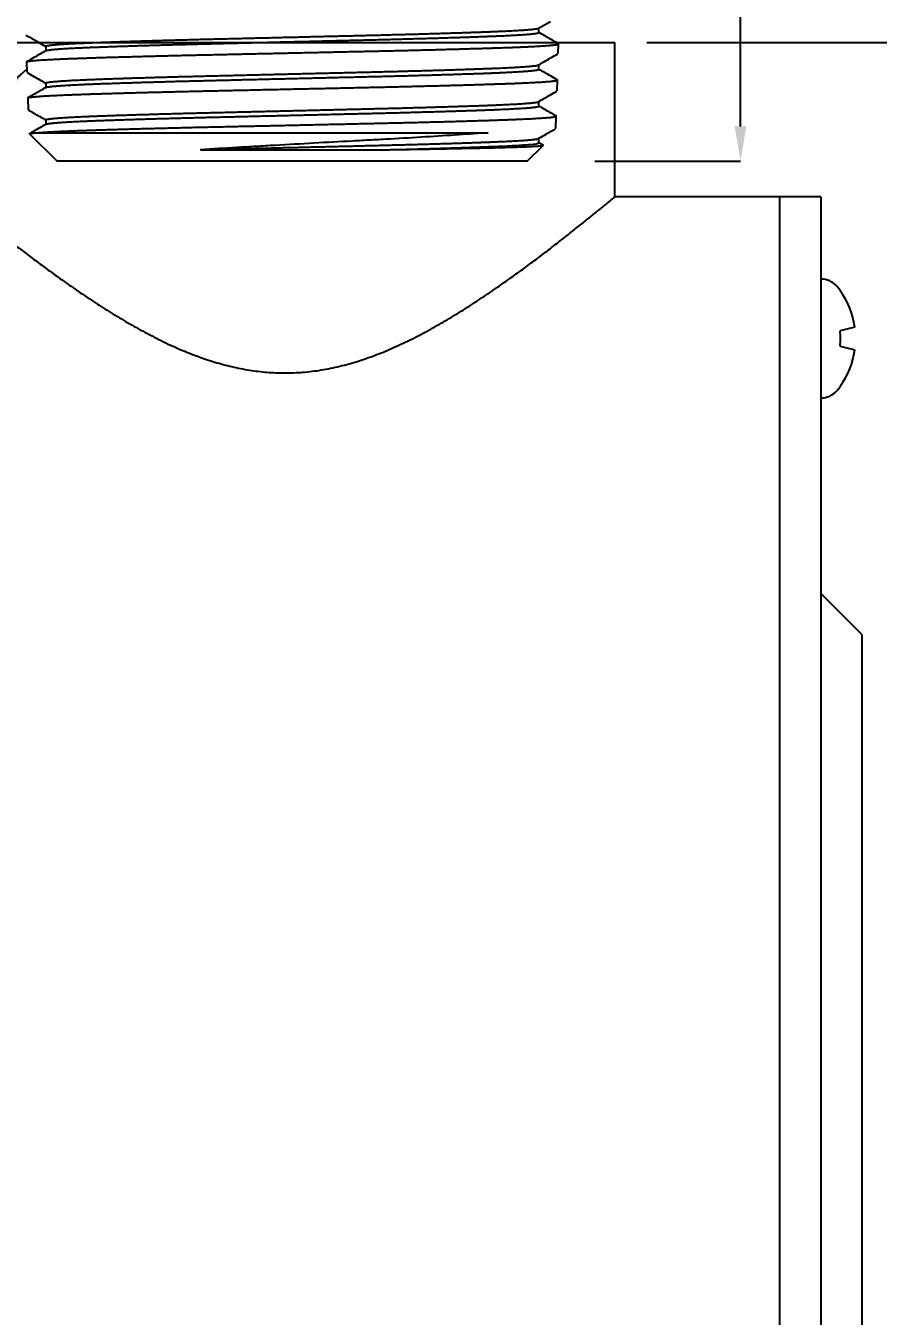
# Model space of a CAD drawing. Header units: inches. Extents: x 0 to 81.1, y 0 to 52.1.
# Drawn here: x 74.271 to 75.925, y 22.981 to 25.487 of the extents above; entities that cross this region are included whole.
import ezdxf
from ezdxf.enums import TextEntityAlignment as Align

# ---------------------------------------------------------------- set-up
doc = ezdxf.new("R2010")
doc.units = ezdxf.units.IN
doc.header["$MEASUREMENT"] = 0
doc.linetypes.add('SLD-Solid', pattern=[0])
doc.layers.add('PSYMS', color=7, linetype='Continuous')
doc.styles.add('SLDTEXTSTYLE0', font='arial.ttf', dxfattribs={"width": 0.948})
doc.styles.get("Standard").update_dxf_attribs({"font": 'arial.ttf'})
doc.styles.add('WD', font='romans.shx', dxfattribs={"height": 0.185})
doc.dimstyles.new('SLDDIMSTYLE0', dxfattribs={"dimtxt": 0.133472, "dimasz": 0.133472, "dimexe": 0, "dimexo": 0.0625, "dimgap": 0.033368, "dimtad": 0, "dimtih": 1, "dimtoh": 1, "dimdec": 4, "dimrnd": 1e-09, "dimzin": 12, "dimdsep": 46, "dimtxsty": 'SLDTEXTSTYLE0', "dimsah": 1, "dimcen": 0.09, "dimadec": 0, "dimazin": 3, "dimtfac": 1, "dimtdec": 4, "dimtofl": 0, "dimtmove": 0, "dimatfit": 3, "dimfxl": 1, "dimfrac": 2, "dimtolj": 1, "dimtzin": 12, "dimarcsym": 0})
doc.dimstyles.new('SLDDIMSTYLE1', dxfattribs={"dimtxt": 0.18, "dimasz": 0.087724, "dimexe": 0, "dimexo": 0.0625, "dimgap": 0, "dimtad": 0, "dimtih": 1, "dimtoh": 1, "dimdec": 0, "dimrnd": 1e-09, "dimzin": 0, "dimdsep": 46, "dimtxsty": 'Standard', "dimsah": 1, "dimcen": 0.09, "dimadec": 0, "dimazin": 0, "dimtfac": 0.087724, "dimtdec": 0, "dimtofl": 0, "dimtmove": 0, "dimatfit": 3, "dimfxl": 1, "dimfrac": 2, "dimtolj": 1, "dimtzin": 0, "dimarcsym": 0})

# ---------------------------------------------------------------- blocks, each defined once
blk = doc.blocks.new('*D11')
at = {"color": 0, "linetype": 'SLD-Solid', "lineweight": -2, "transparency": 16777216}
for p, q in [((75.4763, 25.4544), (77.5489, 25.4544)), ((77.5489, 24.3544), (77.5489, 23.4318)), ((77.5489, 21.5744), (77.5489, 22.4971)), ((75.8763, 20.4744), (77.5489, 20.4744))]:
    blk.add_line(p, q, dxfattribs=at)
at = {"color": 0, "linetype": 'SLD-Solid', "transparency": 16777216}
for points in [[(77.3655, 24.3544), (77.7322, 24.3544), (77.5489, 25.4544)], [(77.3655, 21.5744), (77.7322, 21.5744), (77.5489, 20.4744)]]:
    blk.add_solid(points, dxfattribs=at)
at = {"layer": 'Defpoints', "color": 0, "linetype": 'SLD-Solid', "transparency": 16777216}
for p in [(75.4138, 25.4544), (75.8138, 20.4744), (77.5489, 20.4744)]:
    blk.add_point(p, dxfattribs=at)
at = {"color": 0, "linetype": 'SLD-Solid', "lineweight": 18, "transparency": 16777216, "insert": (77.5489, 23.3984), "char_height": 0.85, "attachment_point": 2, "style": 'SLDTEXTSTYLE0'}
blk.add_mtext('\\A1;4.98"', dxfattribs=at)
blk = doc.blocks.new('*D41')
at = {"color": 0, "linetype": 'SLD-Solid', "lineweight": -2, "transparency": 16777216}
for p, q in [((0.0013, 1.3673), (0.0013, 1.5189)), ((0.069, 1.5189), (0.6411, 1.5189)), ((1.4585, 1.5189), (0.8862, 1.5189)), ((1.5263, 1.2363), (1.5263, 1.5189))]:
    blk.add_line(p, q, dxfattribs=at)
at = {"color": 0, "linetype": 'SLD-Solid', "transparency": 16777216}
for points in [[(0.069, 1.5301), (0.069, 1.5076), (0.0013, 1.5189)], [(1.4585, 1.5301), (1.4585, 1.5076), (1.5263, 1.5189)]]:
    blk.add_solid(points, dxfattribs=at)
at = {"layer": 'Defpoints', "color": 0, "linetype": 'SLD-Solid', "transparency": 16777216}
for p in [(1.5263, 1.5189), (0.0013, 1.3048), (1.5263, 1.1738)]:
    blk.add_point(p, dxfattribs=at)
at = {"color": 0, "linetype": 'SLD-Solid', "lineweight": 18, "transparency": 16777216, "insert": (0.7637, 1.5534), "char_height": 0.06775, "attachment_point": 2, "style": 'SLDTEXTSTYLE0'}
blk.add_mtext('\\A1;1.525', dxfattribs=at)
blk = doc.blocks.new('HDV1_COMP_3_4')
at = {"color": 7, "linetype": 'SLD-Solid', "lineweight": 25}
for p, q in [((1.3171, 1.165), (1.2983, 1.1656)), ((1.3898, 1.1627), (1.3685, 1.1634)), ((1.4625, 1.1605), (1.4387, 1.1612)), ((1.2678, 1.127), (1.2546, 1.1499)), ((1.4951, 1.1357), (1.4903, 1.1274)), ((1.5263, 1.1049), (1.4954, 1.1358)), ((1.2763, 1.1274), (1.2676, 1.1274)), ((1.3477, 1.1274), (1.339, 1.1274)), ((1.4191, 1.1274), (1.4104, 1.1274)), ((1.4906, 1.1274), (1.4818, 1.1274)), ((1.5263, 1.1049), (1.5263, 0.6488)), ((1.471, 0.153), (1.471, 1.0291)), ((1.5038, 0.4706), (1.5038, 0.8384)), ((1.5263, 0.6488), (1.5263, 0.1926)), ((1.4728, 0.1391), (1.5263, 0.1926)), ((1.3031, 0.1702), (1.3118, 0.1702)), ((1.3745, 0.1702), (1.3832, 0.1702)), ((1.4459, 0.1702), (1.4546, 0.1702)), ((1.3334, 0.1331), (1.3534, 0.1337)), ((1.4036, 0.1353), (1.4262, 0.136))]:
    blk.add_line(p, q, dxfattribs=at)
for points, knots in [([(1.2979, 1.1652), (1.295, 1.1602), (1.2877, 1.1476), (1.2804, 1.135), (1.276, 1.1274)], [0, 0, 0, 0, 0.397631, 1, 1, 1, 1]), ([(1.3334, 0.1331), (1.3334, 0.1331), (1.3333, 0.133), (1.3331, 0.1333), (1.3328, 0.1338), (1.3325, 0.1348), (1.3322, 0.1362), (1.3319, 0.138), (1.3316, 0.1402), (1.3312, 0.1427), (1.3309, 0.1457), (1.3306, 0.1492), (1.3303, 0.1531), (1.3299, 0.1574), (1.3296, 0.1621), (1.3293, 0.1671), (1.329, 0.1724), (1.3287, 0.1781), (1.3284, 0.1841), (1.3281, 0.1904), (1.3277, 0.1971), (1.3274, 0.2042), (1.3271, 0.2117), (1.3268, 0.2197), (1.3265, 0.2282), (1.3262, 0.2371), (1.3259, 0.2461), (1.3256, 0.2554), (1.3253, 0.2647), (1.3249, 0.2744), (1.3246, 0.2844), (1.3243, 0.2946), (1.324, 0.3051), (1.3237, 0.3158), (1.3234, 0.3271), (1.3231, 0.3387), (1.3227, 0.3508), (1.3224, 0.3632), (1.3221, 0.3756), (1.3218, 0.388), (1.3214, 0.4004), (1.3211, 0.413), (1.3208, 0.4258), (1.3205, 0.4387), (1.3202, 0.4518), (1.3199, 0.4651), (1.3196, 0.4787), (1.3193, 0.4927), (1.319, 0.5071), (1.3187, 0.5216), (1.3183, 0.5359), (1.318, 0.5501), (1.3177, 0.5642), (1.3174, 0.5783), (1.3171, 0.5924), (1.3168, 0.6066), (1.3165, 0.6209), (1.3162, 0.6351), (1.3158, 0.6496), (1.3155, 0.6644), (1.3152, 0.6794), (1.3149, 0.6943), (1.3145, 0.709), (1.3142, 0.7234), (1.3139, 0.7375), (1.3136, 0.7515), (1.3133, 0.7655), (1.313, 0.7794), (1.3127, 0.7931), (1.3124, 0.8068), (1.3121, 0.8205), (1.3118, 0.8344), (1.3115, 0.8483), (1.3111, 0.8621), (1.3108, 0.8754), (1.3105, 0.8884), (1.3102, 0.901), (1.3099, 0.9133), (1.3096, 0.9255), (1.3092, 0.9374), (1.3089, 0.9492), (1.3086, 0.9607), (1.3083, 0.9721), (1.308, 0.9835), (1.3076, 0.9948), (1.3073, 1.0058), (1.307, 1.0164), (1.3067, 1.0264), (1.3064, 1.036), (1.3061, 1.0453), (1.3058, 1.0544), (1.3055, 1.063), (1.3052, 1.0714), (1.3049, 1.0795), (1.3046, 1.0874), (1.3042, 1.095), (1.3039, 1.1024), (1.3036, 1.1094), (1.3033, 1.1159), (1.303, 1.1219), (1.3026, 1.1275), (1.3023, 1.1327), (1.302, 1.1375), (1.3017, 1.142), (1.3014, 1.1461), (1.3011, 1.1498), (1.3008, 1.1532), (1.3004, 1.1562), (1.3001, 1.1588), (1.2998, 1.161), (1.2995, 1.1628), (1.2992, 1.1641), (1.2988, 1.165), (1.2985, 1.1655), (1.2982, 1.1656), (1.298, 1.1655), (1.2979, 1.1652), (1.2979, 1.1652)], [0, 0, 0, 0, 0.000446, 0.009119, 0.017791, 0.02649, 0.035189, 0.043861, 0.052533, 0.061232, 0.069931, 0.079047, 0.088164, 0.097311, 0.106459, 0.115135, 0.123811, 0.132513, 0.141216, 0.149892, 0.158568, 0.16727, 0.175973, 0.185093, 0.194214, 0.203366, 0.212518, 0.221194, 0.22987, 0.238574, 0.247277, 0.255953, 0.264629, 0.273332, 0.282035, 0.291156, 0.300277, 0.309429, 0.318581, 0.327261, 0.33594, 0.344647, 0.353353, 0.362033, 0.370712, 0.379419, 0.388125, 0.39725, 0.406374, 0.41553, 0.424685, 0.433366, 0.442047, 0.450754, 0.459461, 0.468142, 0.476822, 0.485529, 0.494237, 0.503362, 0.512487, 0.521644, 0.5308, 0.539483, 0.548167, 0.556877, 0.565587, 0.57427, 0.582953, 0.591663, 0.600373, 0.609502, 0.61863, 0.62779, 0.636949, 0.645634, 0.654319, 0.66303, 0.671742, 0.680426, 0.689111, 0.697822, 0.706534, 0.715664, 0.724794, 0.733954, 0.743115, 0.751802, 0.760489, 0.769203, 0.777916, 0.786603, 0.795291, 0.804004, 0.812718, 0.82185, 0.830983, 0.840146, 0.849309, 0.857998, 0.866687, 0.875403, 0.884118, 0.892807, 0.901496, 0.910211, 0.918927, 0.928061, 0.937196, 0.946361, 0.955526, 0.964217, 0.972907, 0.981625, 0.990342, 0.999033, 1, 1, 1, 1]), ([(1.3392, 1.127), (1.3347, 1.1348), (1.3275, 1.1473), (1.3202, 1.1598), (1.3175, 1.1646)], [0, 0, 0, 0, 0.621399, 1, 1, 1, 1]), ([(1.3681, 1.163), (1.3656, 1.1587), (1.3587, 1.1469), (1.3519, 1.135), (1.3475, 1.1274)], [0, 0, 0, 0, 0.360326, 1, 1, 1, 1]), ([(1.4036, 0.1353), (1.4035, 0.1353), (1.4034, 0.1353), (1.4032, 0.1356), (1.4029, 0.1362), (1.4026, 0.1372), (1.4023, 0.1385), (1.402, 0.1402), (1.4017, 0.1422), (1.4015, 0.1445), (1.4012, 0.1473), (1.4009, 0.1503), (1.4006, 0.1536), (1.4003, 0.1572), (1.4, 0.161), (1.3997, 0.1652), (1.3994, 0.1697), (1.3992, 0.1745), (1.3989, 0.1796), (1.3986, 0.1851), (1.3983, 0.1909), (1.398, 0.1972), (1.3977, 0.2037), (1.3974, 0.2107), (1.3971, 0.2182), (1.3968, 0.2261), (1.3965, 0.2343), (1.3962, 0.2428), (1.3959, 0.2517), (1.3956, 0.2608), (1.3953, 0.2703), (1.395, 0.2802), (1.3947, 0.2906), (1.3943, 0.3014), (1.394, 0.3126), (1.3937, 0.3238), (1.3934, 0.3351), (1.3931, 0.3465), (1.3927, 0.3581), (1.3924, 0.3699), (1.3921, 0.3819), (1.3918, 0.3942), (1.3915, 0.4066), (1.3912, 0.4195), (1.3909, 0.4327), (1.3905, 0.4463), (1.3902, 0.4601), (1.3899, 0.4739), (1.3896, 0.4875), (1.3893, 0.5011), (1.389, 0.5147), (1.3887, 0.5285), (1.3884, 0.5424), (1.3881, 0.5563), (1.3878, 0.5703), (1.3874, 0.5846), (1.3871, 0.5992), (1.3868, 0.6141), (1.3865, 0.629), (1.3861, 0.6437), (1.3858, 0.6582), (1.3855, 0.6724), (1.3852, 0.6866), (1.3849, 0.7007), (1.3846, 0.7148), (1.3843, 0.7289), (1.384, 0.7429), (1.3836, 0.7571), (1.3833, 0.7714), (1.383, 0.7859), (1.3827, 0.8002), (1.3824, 0.8142), (1.3821, 0.8278), (1.3818, 0.8411), (1.3815, 0.8542), (1.3812, 0.8672), (1.3808, 0.88), (1.3805, 0.8926), (1.3802, 0.905), (1.3799, 0.9174), (1.3796, 0.9299), (1.3793, 0.9423), (1.3789, 0.9544), (1.3786, 0.9661), (1.3783, 0.9774), (1.378, 0.9882), (1.3777, 0.9988), (1.3773, 1.0091), (1.377, 1.0191), (1.3767, 1.0288), (1.3764, 1.0383), (1.3761, 1.0476), (1.3758, 1.0567), (1.3755, 1.0656), (1.3752, 1.0742), (1.3749, 1.0823), (1.3745, 1.09), (1.3742, 1.0971), (1.3739, 1.1039), (1.3736, 1.1104), (1.3733, 1.1165), (1.373, 1.1223), (1.3727, 1.1277), (1.3724, 1.1328), (1.372, 1.1376), (1.3717, 1.1421), (1.3714, 1.1461), (1.3711, 1.1497), (1.3707, 1.1528), (1.3704, 1.1555), (1.3701, 1.1578), (1.3698, 1.1597), (1.3695, 1.1612), (1.3692, 1.1624), (1.3689, 1.1631), (1.3686, 1.1634), (1.3683, 1.1634), (1.3681, 1.1631), (1.3681, 1.163)], [0, 0, 0, 0, 0.004305, 0.012205, 0.020084, 0.027964, 0.035863, 0.043762, 0.051972, 0.060181, 0.068414, 0.076646, 0.084525, 0.092405, 0.100304, 0.108203, 0.116083, 0.123962, 0.131861, 0.139761, 0.14797, 0.15618, 0.164412, 0.172644, 0.18132, 0.189995, 0.198697, 0.207399, 0.216075, 0.22475, 0.233453, 0.242155, 0.251275, 0.260395, 0.269546, 0.278697, 0.287375, 0.296053, 0.304758, 0.313463, 0.322141, 0.33082, 0.339525, 0.348229, 0.357353, 0.366476, 0.37563, 0.384784, 0.393463, 0.402142, 0.410848, 0.419554, 0.428233, 0.436912, 0.445618, 0.454323, 0.463447, 0.472571, 0.481726, 0.490881, 0.499563, 0.508246, 0.516955, 0.525664, 0.534346, 0.543029, 0.551738, 0.560447, 0.569574, 0.578702, 0.587861, 0.597019, 0.605702, 0.614385, 0.623095, 0.631804, 0.640487, 0.64917, 0.65788, 0.666589, 0.675717, 0.684845, 0.694003, 0.703162, 0.711849, 0.720535, 0.729248, 0.737961, 0.746648, 0.755334, 0.764048, 0.772761, 0.781893, 0.791024, 0.800187, 0.80935, 0.818037, 0.826724, 0.835438, 0.844152, 0.852839, 0.861526, 0.87024, 0.878954, 0.888086, 0.897218, 0.906381, 0.915544, 0.924235, 0.932925, 0.941642, 0.950359, 0.959049, 0.967739, 0.976456, 0.985173, 0.994309, 1, 1, 1, 1]), ([(1.4106, 1.127), (1.4061, 1.1348), (1.3993, 1.1466), (1.3925, 1.1584), (1.3902, 1.1623)], [0, 0, 0, 0, 0.660757, 1, 1, 1, 1]), ([(1.4382, 1.1608), (1.4362, 1.1573), (1.4297, 1.1461), (1.4233, 1.135), (1.4189, 1.1274)], [0, 0, 0, 0, 0.318816, 1, 1, 1, 1]), ([(1.471, 0.153), (1.4709, 0.1543), (1.4706, 0.1569), (1.4703, 0.1612), (1.47, 0.166), (1.4697, 0.1706), (1.4694, 0.175), (1.4692, 0.1789), (1.469, 0.183), (1.4687, 0.1874), (1.4685, 0.1919), (1.4683, 0.1971), (1.468, 0.2033), (1.4677, 0.2104), (1.4674, 0.2178), (1.4671, 0.2256), (1.4668, 0.2337), (1.4665, 0.2421), (1.4662, 0.2509), (1.4659, 0.2601), (1.4655, 0.2697), (1.4652, 0.2798), (1.4649, 0.2903), (1.4646, 0.3009), (1.4643, 0.3116), (1.4639, 0.3223), (1.4636, 0.3333), (1.4633, 0.3446), (1.463, 0.3561), (1.4627, 0.3678), (1.4624, 0.3797), (1.4621, 0.392), (1.4617, 0.4048), (1.4614, 0.418), (1.4611, 0.4313), (1.4608, 0.4447), (1.4604, 0.4579), (1.4601, 0.4711), (1.4598, 0.4845), (1.4595, 0.4979), (1.4592, 0.5115), (1.4589, 0.5252), (1.4586, 0.5389), (1.4583, 0.553), (1.458, 0.5674), (1.4577, 0.5821), (1.4574, 0.5969), (1.457, 0.6115), (1.4567, 0.6259), (1.4564, 0.64), (1.4561, 0.6542), (1.4558, 0.6683), (1.4555, 0.6825), (1.4551, 0.6966), (1.4548, 0.7106), (1.4545, 0.7249), (1.4542, 0.7393), (1.4539, 0.7539), (1.4535, 0.7685), (1.4532, 0.7827), (1.4529, 0.7965), (1.4526, 0.81), (1.4523, 0.8234), (1.452, 0.8366), (1.4517, 0.8497), (1.4514, 0.8626), (1.4511, 0.8754), (1.4508, 0.8883), (1.4505, 0.9011), (1.4501, 0.9139), (1.4498, 0.9266), (1.4495, 0.9388), (1.4492, 0.9505), (1.4489, 0.9618), (1.4485, 0.9729), (1.4482, 0.9838), (1.4479, 0.9944), (1.4476, 1.0047), (1.4473, 1.0147), (1.447, 1.0247), (1.4467, 1.0345), (1.4463, 1.0441), (1.446, 1.0534), (1.4457, 1.0623), (1.4454, 1.0706), (1.4451, 1.0785), (1.4448, 1.086), (1.4445, 1.0933), (1.4442, 1.1001), (1.4439, 1.1067), (1.4436, 1.1129), (1.4432, 1.1188), (1.4429, 1.1244), (1.4426, 1.1298), (1.4423, 1.1347), (1.4419, 1.1392), (1.4416, 1.1432), (1.4413, 1.1467), (1.441, 1.1499), (1.4407, 1.1527), (1.4404, 1.155), (1.4401, 1.1571), (1.4398, 1.1587), (1.4394, 1.1599), (1.4391, 1.1608), (1.4388, 1.1612), (1.4385, 1.1613), (1.4383, 1.161), (1.4382, 1.1608)], [0, 0, 0, 0, 0.010049, 0.020097, 0.030181, 0.040264, 0.047059, 0.053854, 0.060648, 0.067467, 0.074286, 0.081105, 0.090516, 0.099927, 0.109366, 0.118806, 0.128217, 0.137627, 0.147067, 0.156506, 0.1664, 0.176293, 0.18622, 0.196146, 0.205558, 0.21497, 0.22441, 0.23385, 0.243262, 0.252673, 0.262114, 0.271554, 0.281448, 0.291342, 0.301269, 0.311196, 0.32061, 0.330023, 0.339465, 0.348907, 0.358321, 0.367734, 0.377176, 0.386618, 0.396514, 0.40641, 0.416339, 0.426269, 0.435685, 0.445101, 0.454546, 0.463991, 0.473407, 0.482823, 0.492268, 0.501713, 0.511611, 0.52151, 0.531442, 0.541375, 0.550792, 0.560209, 0.569655, 0.579102, 0.588519, 0.597936, 0.607382, 0.616828, 0.626728, 0.636628, 0.646562, 0.656495, 0.665916, 0.675336, 0.684786, 0.694235, 0.703656, 0.713077, 0.722526, 0.731976, 0.741879, 0.751783, 0.76172, 0.771657, 0.781078, 0.7905, 0.79995, 0.8094, 0.818821, 0.828242, 0.837692, 0.847142, 0.857046, 0.86695, 0.876888, 0.886825, 0.89625, 0.905675, 0.91513, 0.924584, 0.934009, 0.943434, 0.952888, 0.962342, 0.972251, 0.982159, 0.992101, 1, 1, 1, 1]), ([(1.4821, 1.127), (1.4776, 1.1348), (1.4712, 1.1458), (1.4648, 1.1568), (1.463, 1.1601)], [0, 0, 0, 0, 0.706239, 1, 1, 1, 1]), ([(1.5038, 0.8384), (1.5038, 0.8415), (1.5037, 0.8477), (1.5035, 0.8568), (1.5033, 0.8659), (1.5032, 0.8749), (1.503, 0.8838), (1.5029, 0.8927), (1.5027, 0.9015), (1.5026, 0.9102), (1.5024, 0.9188), (1.5023, 0.9273), (1.5021, 0.9357), (1.5019, 0.9447), (1.5018, 0.9544), (1.5016, 0.9647), (1.5013, 0.9747), (1.5011, 0.9845), (1.5009, 0.994), (1.5008, 1.0033), (1.5006, 1.0123), (1.5004, 1.0212), (1.5002, 1.0299), (1.5, 1.0384), (1.4997, 1.0467), (1.4995, 1.0544), (1.4993, 1.0618), (1.4992, 1.0687), (1.499, 1.0753), (1.4988, 1.0816), (1.4986, 1.0875), (1.4984, 1.0931), (1.4982, 1.0984), (1.498, 1.1035), (1.4977, 1.1082), (1.4975, 1.1127), (1.4973, 1.1168), (1.4971, 1.1204), (1.4969, 1.1236), (1.4967, 1.1265), (1.4965, 1.1289), (1.4963, 1.131), (1.4961, 1.1327), (1.4959, 1.1341), (1.4957, 1.135), (1.4955, 1.1357), (1.4953, 1.1359), (1.4952, 1.1358), (1.4951, 1.1357)], [0, 0, 0, 0, 0.017301, 0.034604, 0.051905, 0.069274, 0.086646, 0.104015, 0.121597, 0.139181, 0.156762, 0.174416, 0.192072, 0.209726, 0.232532, 0.255339, 0.278215, 0.301092, 0.323898, 0.346705, 0.369581, 0.392458, 0.416433, 0.440408, 0.464464, 0.48852, 0.511361, 0.534202, 0.557111, 0.580021, 0.602861, 0.625702, 0.648611, 0.671521, 0.695513, 0.719506, 0.743578, 0.767651, 0.790672, 0.813694, 0.836786, 0.859878, 0.882899, 0.905921, 0.929013, 0.952105, 0.976305, 1, 1, 1, 1]), ([(1.3031, 0.1702), (1.303, 0.1702), (1.3028, 0.1703), (1.3025, 0.1708), (1.3021, 0.1717), (1.3018, 0.173), (1.3015, 0.1746), (1.3012, 0.1766), (1.3009, 0.1789), (1.3006, 0.1815), (1.3003, 0.1845), (1.3, 0.1879), (1.2996, 0.1917), (1.2993, 0.1958), (1.299, 0.2003), (1.2987, 0.2052), (1.2983, 0.2103), (1.298, 0.2159), (1.2977, 0.2217), (1.2974, 0.2278), (1.2971, 0.2343), (1.2968, 0.241), (1.2965, 0.2481), (1.2962, 0.2554), (1.2958, 0.2632), (1.2955, 0.2716), (1.2952, 0.2807), (1.2949, 0.2901), (1.2945, 0.2999), (1.2942, 0.3097), (1.2938, 0.3197), (1.2935, 0.3297), (1.2932, 0.3399), (1.2929, 0.3505), (1.2925, 0.3612), (1.2922, 0.3722), (1.2919, 0.3835), (1.2915, 0.3951), (1.2912, 0.4071), (1.2909, 0.4195), (1.2905, 0.432), (1.2902, 0.4447), (1.2898, 0.4576), (1.2895, 0.4707), (1.2892, 0.4841), (1.2888, 0.4978), (1.2885, 0.5115), (1.2882, 0.5255), (1.2878, 0.5396), (1.2875, 0.5538), (1.2872, 0.5678), (1.2868, 0.5815), (1.2865, 0.5949), (1.2862, 0.6083), (1.2859, 0.6218), (1.2855, 0.6353), (1.2852, 0.6487), (1.2849, 0.6621), (1.2846, 0.6754), (1.2842, 0.6887), (1.2839, 0.7019), (1.2836, 0.715), (1.2833, 0.7279), (1.283, 0.7406), (1.2827, 0.7533), (1.2824, 0.7659), (1.2821, 0.7785), (1.2818, 0.791), (1.2815, 0.8035), (1.2812, 0.8158), (1.2809, 0.828), (1.2805, 0.8401), (1.2802, 0.8522), (1.2799, 0.8641), (1.2796, 0.8758), (1.2793, 0.8875), (1.279, 0.8989), (1.2786, 0.9102), (1.2783, 0.9212), (1.278, 0.9325), (1.2776, 0.9438), (1.2773, 0.9552), (1.2769, 0.9663), (1.2766, 0.9771), (1.2762, 0.9873), (1.2759, 0.9968), (1.2756, 1.0057), (1.2753, 1.0143), (1.275, 1.0226), (1.2747, 1.0306), (1.2744, 1.0382), (1.2741, 1.0455), (1.2738, 1.0526), (1.2735, 1.0594), (1.2732, 1.066), (1.2729, 1.0723), (1.2726, 1.0783), (1.2722, 1.084), (1.2719, 1.0894), (1.2716, 1.0944), (1.2713, 1.0991), (1.271, 1.1035), (1.2706, 1.1075), (1.2703, 1.1111), (1.27, 1.1144), (1.2697, 1.1173), (1.2694, 1.1198), (1.269, 1.1221), (1.2687, 1.124), (1.2683, 1.1255), (1.268, 1.1265), (1.2679, 1.1268), (1.2678, 1.127)], [0, 0, 0, 0, 0.008767, 0.017569, 0.026403, 0.035265, 0.044151, 0.052901, 0.061668, 0.070451, 0.079244, 0.088226, 0.097212, 0.1062, 0.115187, 0.124168, 0.13314, 0.142099, 0.151043, 0.159968, 0.16887, 0.177747, 0.186594, 0.195409, 0.20419, 0.213865, 0.22358, 0.233332, 0.243117, 0.25293, 0.262057, 0.271202, 0.280359, 0.289526, 0.298699, 0.307875, 0.317048, 0.326216, 0.335811, 0.345392, 0.354954, 0.364494, 0.374008, 0.383491, 0.393263, 0.402993, 0.412707, 0.42246, 0.432253, 0.44208, 0.451937, 0.460996, 0.470073, 0.479164, 0.488266, 0.497375, 0.506488, 0.515456, 0.524421, 0.533378, 0.542326, 0.551259, 0.560017, 0.568754, 0.577469, 0.586158, 0.594994, 0.603796, 0.612574, 0.62138, 0.630219, 0.639088, 0.647983, 0.656902, 0.665841, 0.674797, 0.683766, 0.692745, 0.70173, 0.710718, 0.720604, 0.730484, 0.740354, 0.75021, 0.760047, 0.768949, 0.777829, 0.786682, 0.795506, 0.804298, 0.812901, 0.821522, 0.830175, 0.838858, 0.847745, 0.856657, 0.86559, 0.874541, 0.883506, 0.892482, 0.901466, 0.910453, 0.919441, 0.928426, 0.937404, 0.946373, 0.955328, 0.964266, 0.974075, 0.983854, 0.9936, 1, 1, 1, 1]), ([(1.3115, 0.1706), (1.3115, 0.1707), (1.3113, 0.1709), (1.3111, 0.1717), (1.3108, 0.173), (1.3105, 0.1746), (1.3101, 0.1766), (1.3098, 0.1789), (1.3095, 0.1815), (1.3092, 0.1845), (1.3089, 0.1879), (1.3086, 0.1917), (1.3082, 0.1958), (1.3079, 0.2003), (1.3076, 0.2052), (1.3073, 0.2103), (1.307, 0.2159), (1.3066, 0.2217), (1.3063, 0.2278), (1.306, 0.2343), (1.3057, 0.241), (1.3054, 0.2481), (1.3051, 0.2554), (1.3048, 0.2632), (1.3045, 0.2716), (1.3041, 0.2807), (1.3038, 0.2901), (1.3034, 0.2999), (1.3031, 0.3097), (1.3028, 0.3195), (1.3025, 0.3292), (1.3021, 0.3392), (1.3018, 0.3495), (1.3015, 0.3599), (1.3012, 0.3705), (1.3009, 0.3813), (1.3005, 0.3922), (1.3002, 0.4034), (1.2999, 0.4148), (1.2996, 0.4265), (1.2993, 0.4384), (1.299, 0.4503), (1.2987, 0.4624), (1.2983, 0.4746), (1.298, 0.4868), (1.2977, 0.4992), (1.2974, 0.5116), (1.2971, 0.5242), (1.2968, 0.537), (1.2965, 0.5498), (1.2962, 0.5628), (1.2959, 0.5763), (1.2955, 0.5903), (1.2952, 0.6049), (1.2948, 0.6195), (1.2945, 0.6341), (1.2941, 0.6485), (1.2938, 0.6626), (1.2935, 0.6763), (1.2931, 0.6901), (1.2928, 0.7038), (1.2925, 0.7174), (1.2921, 0.7309), (1.2918, 0.7444), (1.2915, 0.7579), (1.2912, 0.7715), (1.2908, 0.7851), (1.2905, 0.7986), (1.2902, 0.812), (1.2899, 0.8253), (1.2895, 0.8385), (1.2892, 0.8516), (1.2888, 0.8646), (1.2885, 0.8774), (1.2881, 0.89), (1.2878, 0.9025), (1.2874, 0.9147), (1.2871, 0.9263), (1.2868, 0.9374), (1.2864, 0.948), (1.2861, 0.9583), (1.2858, 0.9683), (1.2855, 0.9781), (1.2852, 0.9876), (1.2849, 0.9968), (1.2845, 1.0057), (1.2842, 1.0143), (1.2839, 1.0226), (1.2836, 1.0306), (1.2833, 1.0382), (1.283, 1.0455), (1.2827, 1.0526), (1.2824, 1.0594), (1.2821, 1.066), (1.2818, 1.0723), (1.2815, 1.0783), (1.2812, 1.084), (1.2809, 1.0894), (1.2805, 1.0944), (1.2802, 1.0991), (1.2799, 1.1035), (1.2796, 1.1075), (1.2792, 1.1111), (1.2789, 1.1144), (1.2786, 1.1173), (1.2783, 1.1198), (1.278, 1.1221), (1.2776, 1.124), (1.2773, 1.1255), (1.2769, 1.1266), (1.2766, 1.1273), (1.2764, 1.1274), (1.2763, 1.1274)], [0, 0, 0, 0, 0.004567, 0.0134, 0.022262, 0.031149, 0.039899, 0.048667, 0.057449, 0.066243, 0.075225, 0.084212, 0.0932, 0.102187, 0.111168, 0.12014, 0.1291, 0.138044, 0.146969, 0.155872, 0.164748, 0.173596, 0.182411, 0.191193, 0.200867, 0.210583, 0.220335, 0.23012, 0.239933, 0.248855, 0.257794, 0.266745, 0.275705, 0.284672, 0.29348, 0.302288, 0.311091, 0.319887, 0.328851, 0.337801, 0.346732, 0.355642, 0.364528, 0.373385, 0.382211, 0.391003, 0.399785, 0.408602, 0.417451, 0.426329, 0.435233, 0.444158, 0.453999, 0.463858, 0.47373, 0.483612, 0.493499, 0.50279, 0.512078, 0.521358, 0.530626, 0.539879, 0.549113, 0.558325, 0.567509, 0.577099, 0.586651, 0.596164, 0.605688, 0.615251, 0.624851, 0.634556, 0.644289, 0.654046, 0.663822, 0.673613, 0.683414, 0.693221, 0.702213, 0.711201, 0.720185, 0.729158, 0.738119, 0.747064, 0.755966, 0.764846, 0.7737, 0.782524, 0.791316, 0.79992, 0.808541, 0.817194, 0.825877, 0.834765, 0.843677, 0.85261, 0.861561, 0.870526, 0.879503, 0.888486, 0.897474, 0.906462, 0.915447, 0.924426, 0.933395, 0.94235, 0.951289, 0.961097, 0.970877, 0.980624, 0.990333, 1, 1, 1, 1]), ([(1.3745, 0.1702), (1.3744, 0.1702), (1.3742, 0.1703), (1.3739, 0.1708), (1.3736, 0.1717), (1.3733, 0.173), (1.373, 0.1746), (1.3726, 0.1766), (1.3723, 0.1789), (1.372, 0.1815), (1.3717, 0.1845), (1.3714, 0.1879), (1.3711, 0.1917), (1.3707, 0.1958), (1.3704, 0.2003), (1.3701, 0.2052), (1.3698, 0.2103), (1.3695, 0.2159), (1.3691, 0.2217), (1.3688, 0.2278), (1.3685, 0.2343), (1.3682, 0.241), (1.3679, 0.2481), (1.3676, 0.2554), (1.3673, 0.2632), (1.367, 0.2716), (1.3666, 0.2807), (1.3663, 0.2901), (1.3659, 0.2999), (1.3656, 0.3097), (1.3653, 0.3197), (1.3649, 0.3297), (1.3646, 0.3399), (1.3643, 0.3505), (1.364, 0.3612), (1.3636, 0.3722), (1.3633, 0.3835), (1.363, 0.3951), (1.3626, 0.4071), (1.3623, 0.4195), (1.3619, 0.432), (1.3616, 0.4447), (1.3613, 0.4576), (1.3609, 0.4707), (1.3606, 0.4841), (1.3603, 0.4978), (1.3599, 0.5115), (1.3596, 0.5255), (1.3593, 0.5396), (1.3589, 0.5538), (1.3586, 0.5678), (1.3583, 0.5815), (1.3579, 0.5949), (1.3576, 0.6083), (1.3573, 0.6218), (1.357, 0.6353), (1.3566, 0.6487), (1.3563, 0.6621), (1.356, 0.6754), (1.3557, 0.6887), (1.3553, 0.7019), (1.355, 0.715), (1.3547, 0.7279), (1.3544, 0.7406), (1.3541, 0.7533), (1.3538, 0.7659), (1.3535, 0.7785), (1.3532, 0.791), (1.3529, 0.8035), (1.3526, 0.8158), (1.3523, 0.828), (1.352, 0.8401), (1.3517, 0.8522), (1.3513, 0.8641), (1.351, 0.8758), (1.3507, 0.8875), (1.3504, 0.8989), (1.3501, 0.9102), (1.3497, 0.9212), (1.3494, 0.9325), (1.3491, 0.9438), (1.3487, 0.9552), (1.3484, 0.9663), (1.348, 0.9771), (1.3477, 0.9873), (1.3474, 0.9968), (1.347, 1.0057), (1.3467, 1.0143), (1.3464, 1.0226), (1.3461, 1.0306), (1.3458, 1.0382), (1.3455, 1.0455), (1.3452, 1.0526), (1.3449, 1.0594), (1.3446, 1.066), (1.3443, 1.0723), (1.344, 1.0783), (1.3437, 1.084), (1.3434, 1.0894), (1.343, 1.0944), (1.3427, 1.0991), (1.3424, 1.1035), (1.3421, 1.1075), (1.3417, 1.1111), (1.3414, 1.1144), (1.3411, 1.1173), (1.3408, 1.1198), (1.3405, 1.1221), (1.3401, 1.124), (1.3398, 1.1255), (1.3395, 1.1265), (1.3393, 1.1268), (1.3392, 1.127)], [0, 0, 0, 0, 0.008767, 0.017569, 0.026403, 0.035265, 0.044151, 0.052901, 0.061668, 0.070451, 0.079244, 0.088226, 0.097212, 0.1062, 0.115187, 0.124168, 0.13314, 0.142099, 0.151043, 0.159968, 0.16887, 0.177747, 0.186594, 0.195409, 0.20419, 0.213865, 0.22358, 0.233332, 0.243117, 0.25293, 0.262057, 0.271202, 0.280359, 0.289526, 0.298699, 0.307875, 0.317048, 0.326216, 0.335811, 0.345392, 0.354954, 0.364494, 0.374008, 0.383491, 0.393263, 0.402993, 0.412707, 0.42246, 0.432253, 0.44208, 0.451937, 0.460996, 0.470073, 0.479164, 0.488266, 0.497375, 0.506488, 0.515456, 0.524421, 0.533378, 0.542326, 0.551259, 0.560017, 0.568754, 0.577469, 0.586158, 0.594994, 0.603796, 0.612574, 0.62138, 0.630219, 0.639088, 0.647983, 0.656902, 0.665841, 0.674797, 0.683766, 0.692745, 0.70173, 0.710718, 0.720604, 0.730484, 0.740354, 0.75021, 0.760047, 0.768949, 0.777829, 0.786682, 0.795506, 0.804298, 0.812901, 0.821522, 0.830175, 0.838858, 0.847745, 0.856657, 0.86559, 0.874541, 0.883506, 0.892482, 0.901466, 0.910453, 0.919441, 0.928426, 0.937404, 0.946373, 0.955328, 0.964266, 0.974075, 0.983854, 0.9936, 1, 1, 1, 1]), ([(1.383, 0.1706), (1.3829, 0.1707), (1.3828, 0.1709), (1.3825, 0.1717), (1.3822, 0.173), (1.3819, 0.1746), (1.3816, 0.1766), (1.3813, 0.1789), (1.3809, 0.1815), (1.3806, 0.1845), (1.3803, 0.1879), (1.38, 0.1917), (1.3797, 0.1958), (1.3793, 0.2003), (1.379, 0.2052), (1.3787, 0.2103), (1.3784, 0.2159), (1.3781, 0.2217), (1.3778, 0.2278), (1.3774, 0.2343), (1.3771, 0.241), (1.3768, 0.2481), (1.3765, 0.2554), (1.3762, 0.2632), (1.3759, 0.2716), (1.3755, 0.2807), (1.3752, 0.2901), (1.3749, 0.2999), (1.3745, 0.3097), (1.3742, 0.3195), (1.3739, 0.3292), (1.3736, 0.3392), (1.3732, 0.3495), (1.3729, 0.3599), (1.3726, 0.3705), (1.3723, 0.3813), (1.372, 0.3922), (1.3717, 0.4034), (1.3713, 0.4148), (1.371, 0.4265), (1.3707, 0.4384), (1.3704, 0.4503), (1.3701, 0.4624), (1.3698, 0.4746), (1.3695, 0.4868), (1.3692, 0.4992), (1.3689, 0.5116), (1.3686, 0.5242), (1.3683, 0.537), (1.3679, 0.5498), (1.3676, 0.5628), (1.3673, 0.5763), (1.367, 0.5903), (1.3666, 0.6049), (1.3663, 0.6195), (1.3659, 0.6341), (1.3656, 0.6485), (1.3652, 0.6626), (1.3649, 0.6763), (1.3646, 0.6901), (1.3642, 0.7038), (1.3639, 0.7174), (1.3636, 0.7309), (1.3632, 0.7444), (1.3629, 0.7579), (1.3626, 0.7715), (1.3623, 0.7851), (1.3619, 0.7986), (1.3616, 0.812), (1.3613, 0.8253), (1.3609, 0.8385), (1.3606, 0.8516), (1.3603, 0.8646), (1.3599, 0.8774), (1.3596, 0.89), (1.3592, 0.9025), (1.3589, 0.9147), (1.3585, 0.9263), (1.3582, 0.9374), (1.3579, 0.948), (1.3576, 0.9583), (1.3572, 0.9683), (1.3569, 0.9781), (1.3566, 0.9876), (1.3563, 0.9968), (1.356, 1.0057), (1.3557, 1.0143), (1.3554, 1.0226), (1.3551, 1.0306), (1.3548, 1.0382), (1.3545, 1.0455), (1.3542, 1.0526), (1.3539, 1.0594), (1.3535, 1.066), (1.3532, 1.0723), (1.3529, 1.0783), (1.3526, 1.084), (1.3523, 1.0894), (1.352, 1.0944), (1.3516, 1.0991), (1.3513, 1.1035), (1.351, 1.1075), (1.3507, 1.1111), (1.3503, 1.1144), (1.35, 1.1173), (1.3497, 1.1198), (1.3494, 1.1221), (1.349, 1.124), (1.3487, 1.1255), (1.3484, 1.1266), (1.348, 1.1273), (1.3478, 1.1274), (1.3477, 1.1274)], [0, 0, 0, 0, 0.004567, 0.0134, 0.022262, 0.031149, 0.039899, 0.048667, 0.057449, 0.066243, 0.075225, 0.084212, 0.0932, 0.102187, 0.111168, 0.12014, 0.1291, 0.138044, 0.146969, 0.155872, 0.164748, 0.173596, 0.182411, 0.191193, 0.200867, 0.210583, 0.220335, 0.23012, 0.239933, 0.248855, 0.257794, 0.266745, 0.275705, 0.284672, 0.29348, 0.302288, 0.311091, 0.319887, 0.328851, 0.337801, 0.346732, 0.355642, 0.364528, 0.373385, 0.382211, 0.391003, 0.399785, 0.408602, 0.417451, 0.426329, 0.435233, 0.444158, 0.453999, 0.463858, 0.47373, 0.483612, 0.493499, 0.50279, 0.512078, 0.521358, 0.530626, 0.539879, 0.549113, 0.558325, 0.567509, 0.577099, 0.586651, 0.596164, 0.605688, 0.615251, 0.624851, 0.634556, 0.644289, 0.654046, 0.663822, 0.673613, 0.683414, 0.693221, 0.702213, 0.711201, 0.720185, 0.729158, 0.738119, 0.747064, 0.755966, 0.764846, 0.7737, 0.782524, 0.791316, 0.79992, 0.808541, 0.817194, 0.825877, 0.834765, 0.843677, 0.85261, 0.861561, 0.870526, 0.879503, 0.888486, 0.897474, 0.906462, 0.915447, 0.924426, 0.933395, 0.94235, 0.951289, 0.961097, 0.970877, 0.980624, 0.990333, 1, 1, 1, 1]), ([(1.4459, 0.1702), (1.4458, 0.1702), (1.4456, 0.1703), (1.4453, 0.1708), (1.445, 0.1717), (1.4447, 0.173), (1.4444, 0.1746), (1.4441, 0.1766), (1.4438, 0.1789), (1.4434, 0.1815), (1.4431, 0.1845), (1.4428, 0.1879), (1.4425, 0.1917), (1.4422, 0.1958), (1.4418, 0.2003), (1.4415, 0.2052), (1.4412, 0.2103), (1.4409, 0.2159), (1.4406, 0.2217), (1.4403, 0.2278), (1.4399, 0.2343), (1.4396, 0.241), (1.4393, 0.2481), (1.439, 0.2554), (1.4387, 0.2632), (1.4384, 0.2716), (1.438, 0.2807), (1.4377, 0.2901), (1.4374, 0.2999), (1.437, 0.3097), (1.4367, 0.3197), (1.4364, 0.3297), (1.436, 0.3399), (1.4357, 0.3505), (1.4354, 0.3612), (1.4351, 0.3722), (1.4347, 0.3835), (1.4344, 0.3951), (1.4341, 0.4071), (1.4337, 0.4195), (1.4334, 0.432), (1.433, 0.4447), (1.4327, 0.4576), (1.4324, 0.4707), (1.432, 0.4841), (1.4317, 0.4978), (1.4314, 0.5115), (1.431, 0.5255), (1.4307, 0.5396), (1.4303, 0.5538), (1.43, 0.5678), (1.4297, 0.5815), (1.4294, 0.5949), (1.429, 0.6083), (1.4287, 0.6218), (1.4284, 0.6353), (1.4281, 0.6487), (1.4277, 0.6621), (1.4274, 0.6754), (1.4271, 0.6887), (1.4268, 0.7019), (1.4265, 0.715), (1.4261, 0.7279), (1.4258, 0.7406), (1.4255, 0.7533), (1.4252, 0.7659), (1.4249, 0.7785), (1.4246, 0.791), (1.4243, 0.8035), (1.424, 0.8158), (1.4237, 0.828), (1.4234, 0.8401), (1.4231, 0.8522), (1.4228, 0.8641), (1.4225, 0.8758), (1.4221, 0.8875), (1.4218, 0.8989), (1.4215, 0.9102), (1.4212, 0.9212), (1.4208, 0.9325), (1.4205, 0.9438), (1.4201, 0.9552), (1.4198, 0.9663), (1.4194, 0.9771), (1.4191, 0.9873), (1.4188, 0.9968), (1.4185, 1.0057), (1.4182, 1.0143), (1.4179, 1.0226), (1.4176, 1.0306), (1.4173, 1.0382), (1.417, 1.0455), (1.4167, 1.0526), (1.4164, 1.0594), (1.416, 1.066), (1.4157, 1.0723), (1.4154, 1.0783), (1.4151, 1.084), (1.4148, 1.0894), (1.4145, 1.0944), (1.4141, 1.0991), (1.4138, 1.1035), (1.4135, 1.1075), (1.4132, 1.1111), (1.4128, 1.1144), (1.4125, 1.1173), (1.4122, 1.1198), (1.4119, 1.1221), (1.4115, 1.124), (1.4112, 1.1255), (1.4109, 1.1265), (1.4107, 1.1268), (1.4106, 1.127)], [0, 0, 0, 0, 0.008767, 0.017569, 0.026403, 0.035265, 0.044151, 0.052901, 0.061668, 0.070451, 0.079244, 0.088226, 0.097212, 0.1062, 0.115187, 0.124168, 0.13314, 0.142099, 0.151043, 0.159968, 0.16887, 0.177747, 0.186594, 0.195409, 0.20419, 0.213865, 0.22358, 0.233332, 0.243117, 0.25293, 0.262057, 0.271202, 0.280359, 0.289526, 0.298699, 0.307875, 0.317048, 0.326216, 0.335811, 0.345392, 0.354954, 0.364494, 0.374008, 0.383491, 0.393263, 0.402993, 0.412707, 0.42246, 0.432253, 0.44208, 0.451937, 0.460996, 0.470073, 0.479164, 0.488266, 0.497375, 0.506488, 0.515456, 0.524421, 0.533378, 0.542326, 0.551259, 0.560017, 0.568754, 0.577469, 0.586158, 0.594994, 0.603796, 0.612574, 0.62138, 0.630219, 0.639088, 0.647983, 0.656902, 0.665841, 0.674797, 0.683766, 0.692745, 0.70173, 0.710718, 0.720604, 0.730484, 0.740354, 0.75021, 0.760047, 0.768949, 0.777829, 0.786682, 0.795506, 0.804298, 0.812901, 0.821522, 0.830175, 0.838858, 0.847745, 0.856657, 0.86559, 0.874541, 0.883506, 0.892482, 0.901466, 0.910453, 0.919441, 0.928426, 0.937404, 0.946373, 0.955328, 0.964266, 0.974075, 0.983854, 0.9936, 1, 1, 1, 1]), ([(1.4544, 0.1706), (1.4543, 0.1707), (1.4542, 0.1709), (1.4539, 0.1717), (1.4536, 0.173), (1.4533, 0.1746), (1.453, 0.1766), (1.4527, 0.1789), (1.4524, 0.1815), (1.4521, 0.1845), (1.4517, 0.1879), (1.4514, 0.1917), (1.4511, 0.1958), (1.4508, 0.2003), (1.4505, 0.2052), (1.4501, 0.2103), (1.4498, 0.2159), (1.4495, 0.2217), (1.4492, 0.2278), (1.4489, 0.2343), (1.4486, 0.241), (1.4482, 0.2481), (1.4479, 0.2554), (1.4476, 0.2632), (1.4473, 0.2716), (1.447, 0.2807), (1.4466, 0.2901), (1.4463, 0.2999), (1.446, 0.3097), (1.4456, 0.3195), (1.4453, 0.3292), (1.445, 0.3392), (1.4447, 0.3495), (1.4444, 0.3599), (1.444, 0.3705), (1.4437, 0.3813), (1.4434, 0.3922), (1.4431, 0.4034), (1.4428, 0.4148), (1.4425, 0.4265), (1.4421, 0.4384), (1.4418, 0.4503), (1.4415, 0.4624), (1.4412, 0.4746), (1.4409, 0.4868), (1.4406, 0.4992), (1.4403, 0.5116), (1.44, 0.5242), (1.4397, 0.537), (1.4394, 0.5498), (1.4391, 0.5628), (1.4387, 0.5763), (1.4384, 0.5903), (1.438, 0.6049), (1.4377, 0.6195), (1.4373, 0.6341), (1.437, 0.6485), (1.4367, 0.6626), (1.4363, 0.6763), (1.436, 0.6901), (1.4357, 0.7038), (1.4353, 0.7174), (1.435, 0.7309), (1.4347, 0.7444), (1.4343, 0.7579), (1.434, 0.7715), (1.4337, 0.7851), (1.4334, 0.7986), (1.433, 0.812), (1.4327, 0.8253), (1.4324, 0.8385), (1.432, 0.8516), (1.4317, 0.8646), (1.4313, 0.8774), (1.431, 0.89), (1.4306, 0.9025), (1.4303, 0.9147), (1.43, 0.9263), (1.4296, 0.9374), (1.4293, 0.948), (1.429, 0.9583), (1.4287, 0.9683), (1.4283, 0.9781), (1.428, 0.9876), (1.4277, 0.9968), (1.4274, 1.0057), (1.4271, 1.0143), (1.4268, 1.0226), (1.4265, 1.0306), (1.4262, 1.0382), (1.4259, 1.0455), (1.4256, 1.0526), (1.4253, 1.0594), (1.425, 1.066), (1.4247, 1.0723), (1.4243, 1.0783), (1.424, 1.084), (1.4237, 1.0894), (1.4234, 1.0944), (1.4231, 1.0991), (1.4227, 1.1035), (1.4224, 1.1075), (1.4221, 1.1111), (1.4218, 1.1144), (1.4215, 1.1173), (1.4211, 1.1198), (1.4208, 1.1221), (1.4205, 1.124), (1.4201, 1.1255), (1.4198, 1.1266), (1.4195, 1.1273), (1.4192, 1.1274), (1.4191, 1.1274)], [0, 0, 0, 0, 0.0045665, 0.0134002, 0.0222623, 0.0311495, 0.0398992, 0.0486669, 0.0574492, 0.0662431, 0.0752248, 0.0842117, 0.0932001, 0.1021866, 0.1111677, 0.12014, 0.1290999, 0.138044, 0.146969, 0.1558715, 0.1647482, 0.1735959, 0.1824113, 0.1911927, 0.2008672, 0.2105828, 0.2203351, 0.23012, 0.239933, 0.2488553, 0.2577936, 0.2667448, 0.2757052, 0.2846716, 0.2934802, 0.3022878, 0.3110912, 0.3198871, 0.3288513, 0.3378008, 0.3467323, 0.3556423, 0.3645275, 0.3733848, 0.3822108, 0.3910025, 0.399785, 0.408602, 0.417451, 0.426329, 0.4352326, 0.4441585, 0.4539988, 0.4638575, 0.4737302, 0.4836121, 0.4934987, 0.5027902, 0.5120779, 0.5213579, 0.5306263, 0.5398794, 0.5491134, 0.5583245, 0.5675092, 0.5770989, 0.5866515, 0.5961639, 0.6056877, 0.6152513, 0.6248509, 0.6345559, 0.6442889, 0.6540456, 0.6638217, 0.6736127, 0.683414, 0.6932213, 0.7022125, 0.7112015, 0.7201845, 0.7291582, 0.7381191, 0.7470638, 0.7559664, 0.7648463, 0.7737, 0.7825244, 0.7913163, 0.7999198, 0.8085406, 0.817194, 0.825877, 0.8347646, 0.8436767, 0.85261, 0.861561, 0.8705264, 0.8795026, 0.8884864, 0.8974741, 0.9064623, 0.9154475, 0.9244262, 0.9333949, 0.9423501, 0.9512885, 0.9610973, 0.9708771, 0.9806236, 0.9903326, 1, 1, 1, 1]), ([(1.5038, 0.4706), (1.5037, 0.4751), (1.5035, 0.4841), (1.5031, 0.4978), (1.5028, 0.5115), (1.5025, 0.5255), (1.5021, 0.5396), (1.5018, 0.5538), (1.5014, 0.5678), (1.5011, 0.5815), (1.5008, 0.5949), (1.5005, 0.6083), (1.5001, 0.6218), (1.4998, 0.6353), (1.4995, 0.6487), (1.4992, 0.6621), (1.4988, 0.6754), (1.4985, 0.6887), (1.4982, 0.7019), (1.4979, 0.715), (1.4976, 0.7279), (1.4973, 0.7406), (1.497, 0.7533), (1.4967, 0.7659), (1.4964, 0.7785), (1.496, 0.791), (1.4957, 0.8035), (1.4954, 0.8158), (1.4951, 0.828), (1.4948, 0.8401), (1.4945, 0.8522), (1.4942, 0.8641), (1.4939, 0.8758), (1.4936, 0.8875), (1.4932, 0.8989), (1.4929, 0.9102), (1.4926, 0.9212), (1.4923, 0.9325), (1.4919, 0.9438), (1.4916, 0.9552), (1.4912, 0.9663), (1.4909, 0.9771), (1.4905, 0.9873), (1.4902, 0.9968), (1.4899, 1.0057), (1.4896, 1.0143), (1.4893, 1.0226), (1.489, 1.0306), (1.4887, 1.0382), (1.4884, 1.0455), (1.4881, 1.0526), (1.4878, 1.0594), (1.4875, 1.066), (1.4872, 1.0723), (1.4868, 1.0783), (1.4865, 1.084), (1.4862, 1.0894), (1.4859, 1.0944), (1.4856, 1.0991), (1.4852, 1.1035), (1.4849, 1.1075), (1.4846, 1.1111), (1.4843, 1.1144), (1.484, 1.1173), (1.4836, 1.1198), (1.4833, 1.1221), (1.483, 1.124), (1.4826, 1.1255), (1.4823, 1.1265), (1.4821, 1.1268), (1.4821, 1.127)], [0, 0, 0, 0, 0.01585, 0.031634, 0.047389, 0.06321, 0.079094, 0.095034, 0.111023, 0.125716, 0.140439, 0.155185, 0.169949, 0.184724, 0.199506, 0.214052, 0.228593, 0.243123, 0.257636, 0.272127, 0.286331, 0.300504, 0.314639, 0.328733, 0.343065, 0.357343, 0.371581, 0.385864, 0.400201, 0.414587, 0.429016, 0.443483, 0.457982, 0.472509, 0.487057, 0.501621, 0.516195, 0.530774, 0.546809, 0.562836, 0.578846, 0.594832, 0.610787, 0.625227, 0.63963, 0.653991, 0.668304, 0.682565, 0.696519, 0.710502, 0.724538, 0.738622, 0.753037, 0.767493, 0.781982, 0.796501, 0.811043, 0.825602, 0.840174, 0.854752, 0.869331, 0.883904, 0.898468, 0.913015, 0.92754, 0.942038, 0.957948, 0.973811, 0.98962, 1, 1, 1, 1]), ([(1.5038, 0.8384), (1.5027, 0.8808), (1.5016, 0.9212), (1.4999, 0.9748), (1.4993, 0.9915), (1.4985, 1.0145), (1.4982, 1.0218), (1.4977, 1.0357), (1.4975, 1.0423), (1.4961, 1.0739), (1.495, 1.094), (1.4927, 1.1207), (1.4916, 1.1274), (1.4906, 1.1274)], [0, 0, 0, 0, 0.25, 0.25, 0.375, 0.375, 0.4375, 0.4375, 0.5, 0.5, 0.75, 0.75, 1, 1, 1, 1]), ([(1.471, 1.0291), (1.4723, 1.0111), (1.4736, 0.992), (1.4764, 0.9514), (1.4777, 0.9298), (1.4805, 0.8853), (1.4818, 0.8623), (1.4838, 0.8268), (1.4845, 0.8148), (1.4858, 0.7905), (1.4865, 0.7781), (1.4898, 0.7158), (1.4926, 0.6658), (1.4962, 0.603), (1.4969, 0.5904), (1.4983, 0.5657), (1.499, 0.5535), (1.5011, 0.5173), (1.5024, 0.4936), (1.5038, 0.4706)], [0, 0, 0, 0, 0.125, 0.125, 0.25, 0.25, 0.375, 0.375, 0.4375, 0.4375, 0.5, 0.5, 0.75, 0.75, 0.8125, 0.8125, 0.875, 0.875, 1, 1, 1, 1]), ([(1.2811, 0.1318), (1.2841, 0.137), (1.2915, 0.1497), (1.2989, 0.1625), (1.3033, 0.1702)], [0, 0, 0, 0, 0.401034, 1, 1, 1, 1]), ([(1.3115, 0.1706), (1.316, 0.1628), (1.3231, 0.1505), (1.3303, 0.1381), (1.333, 0.1335)], [0, 0, 0, 0, 0.624523, 1, 1, 1, 1]), ([(1.3539, 0.1341), (1.3564, 0.1385), (1.3633, 0.1505), (1.3703, 0.1625), (1.3747, 0.1702)], [0, 0, 0, 0, 0.363597, 1, 1, 1, 1]), ([(1.383, 0.1706), (1.3874, 0.1628), (1.3942, 0.1512), (1.4009, 0.1395), (1.4032, 0.1356)], [0, 0, 0, 0, 0.663057, 1, 1, 1, 1]), ([(1.4266, 0.1363), (1.4287, 0.14), (1.4352, 0.1512), (1.4417, 0.1625), (1.4461, 0.1702)], [0, 0, 0, 0, 0.321249, 1, 1, 1, 1]), ([(1.4544, 0.1706), (1.4589, 0.1628), (1.4649, 0.1524), (1.4709, 0.142), (1.4725, 0.1393)], [0, 0, 0, 0, 0.740161, 1, 1, 1, 1]), ([(1.4728, 0.1391), (1.4727, 0.1391), (1.4726, 0.1391), (1.4725, 0.1393), (1.4723, 0.1398), (1.4721, 0.1405), (1.472, 0.1415), (1.4718, 0.1427), (1.4716, 0.1443), (1.4715, 0.1461), (1.4713, 0.1481), (1.4711, 0.1504), (1.471, 0.1522), (1.471, 0.153)], [0, 0, 0, 0, 0.088338, 0.178254, 0.268576, 0.358909, 0.449231, 0.540808, 0.632397, 0.723974, 0.815979, 0.907995, 1, 1, 1, 1])]:
    blk.add_open_spline(points, degree=3, knots=knots, dxfattribs=at)
at = {"style": 'WD', "width": 0.7}
for tag, p in [('INST', (0.25, 1.2321)), ('LOC', (0.25, 1.0625)), ('DESC1', (0.25, 0.9062)), ('DESC2', (0.25, 0.75)), ('DESC3', (0.25, 0.6021)), ('XREF', (0.25, 0.0312))]:
    blk.add_attdef(tag, text='', height=0.125, dxfattribs=at).set_placement(p, align=Align.CENTER)
at = {"style": 'WD'}
blk.add_attdef('TAG1', text='', height=0.125, dxfattribs=at).set_placement((0.25, 0.4375), align=Align.CENTER)
at = {"style": 'WD', "flags": 9}
blk.add_attdef('FAMILY', (0.4547, 0.4023), '', height=0.01, dxfattribs=at)
for tag, p in [('CAT', (0.4797, 0.3582)), ('ASSYCODE', (0.48, 0.3214)), ('MFG', (0.4778, 0.3387))]:
    blk.add_attdef(tag, text='', height=0.01, dxfattribs=at).set_placement(p, align=Align.CENTER)
at = {"color": 7, "linetype": 'SLD-Solid', "lineweight": 18}
dim = blk.add_linear_dim(base=(1.5263, 1.5189), p1=(0.0013, 1.3048), p2=(1.5263, 1.1738), dimstyle='SLDDIMSTYLE1', dxfattribs=at)
dim.commit()
dim.dimension.update_dxf_attribs({"geometry": '*D41', "text_midpoint": (0.7637, 1.5189), "dimtype": 128})
at = {"color": 7, "linetype": 'Continuous', "lineweight": 0}
blk.add_leader([(1.3477, 0.1335), (1.6311, -0.1856), (1.5613, -0.1856)], dimstyle='SLDDIMSTYLE0', dxfattribs=at)

msp = doc.modelspace()

# ---------------------------------------------------------------- linework, layer by layer
at = {"color": 7, "linetype": 'SLD-Solid', "lineweight": 25}
for p, q in [((74.13375, 25.45443), (75.41375, 25.45443)), ((75.41375, 25.1544), (75.41375, 25.45443)), ((75.73375, 25.15443), (75.41372, 25.15443)), ((75.81375, 25.15443), (75.73375, 25.15443)), ((75.73375, 25.15443), (75.73375, 24.38443)), ((75.81375, 25.15443), (75.81375, 24.38443)), ((75.85205, 24.9722), (75.85133, 24.972)), ((75.87981, 24.90166), (75.85133, 24.89403)), ((75.85133, 24.86483), (75.87981, 24.85719)), ((75.85133, 24.78685), (75.85205, 24.78666)), ((75.73375, 24.38443), (75.73375, 21.24443)), ((75.89375, 24.30443), (75.81375, 24.38443)), ((75.81375, 24.38443), (75.81375, 21.24443)), ((75.89375, 24.30443), (75.89375, 23.99943)), ((75.89375, 23.99943), (75.89375, 21.62943))]:
    msp.add_line(p, q, dxfattribs=at)
for centre, radius, start, end in [((75.81375, 24.95312), 0.04181, 40.91676, 90), ((75.72873, 24.87943), 0.15432, 36.95175, 40.91676), ((75.72505, 24.87994), 0.15628, 7.9906, 36.09411), ((75.7039, 24.87943), 0.14815, 354.34397, 5.65603), ((75.72521, 24.87886), 0.15612, 323.89062, 352.02467), ((75.72873, 24.87943), 0.15432, 319.08324, 323.04825), ((75.81375, 24.80574), 0.04181, 270, 319.08324)]:
    msp.add_arc(centre, radius, start, end, dxfattribs=at)
msp.add_open_spline([(74.13375, 25.15443), (74.13383, 25.15436), (74.13398, 25.15424), (74.13519, 25.15323), (74.13714, 25.15161), (74.13991, 25.14931), (74.14349, 25.14635), (74.14789, 25.14271), (74.15309, 25.13843), (74.15898, 25.13358), (74.16549, 25.12825), (74.17259, 25.12246), (74.18033, 25.11616), (74.18876, 25.10934), (74.19785, 25.10203), (74.2076, 25.09422), (74.21794, 25.086), (74.22843, 25.07773), (74.23894, 25.06948), (74.24942, 25.06134), (74.2603, 25.05295), (74.27158, 25.04432), (74.28326, 25.03548), (74.29537, 25.0264), (74.30793, 25.01709), (74.32092, 25.00759), (74.33428, 24.99795), (74.348, 24.98819), (74.36209, 24.97834), (74.37643, 24.96849), (74.39101, 24.95866), (74.40583, 24.94889), (74.421, 24.93912), (74.4365, 24.92939), (74.45236, 24.91972), (74.46864, 24.9101), (74.48536, 24.90057), (74.50254, 24.89117), (74.52011, 24.88198), (74.53809, 24.87305), (74.55649, 24.86444), (74.57398, 24.85679), (74.59048, 24.85007), (74.60595, 24.8442), (74.62167, 24.83869), (74.63772, 24.83356), (74.65409, 24.82887), (74.6708, 24.82466), (74.68775, 24.82101), (74.70477, 24.81798), (74.72179, 24.8156), (74.73882, 24.81387), (74.75599, 24.81282), (74.77341, 24.81244), (74.791, 24.81279), (74.80876, 24.81387), (74.8265, 24.81568), (74.84444, 24.81824), (74.86249, 24.82154), (74.88064, 24.82559), (74.8986, 24.83029), (74.91647, 24.83562), (74.93419, 24.84154), (74.95177, 24.84801), (74.96908, 24.85493), (74.98625, 24.86232), (75.00324, 24.87011), (75.02005, 24.87828), (75.03659, 24.88674), (75.05286, 24.89545), (75.06887, 24.90437), (75.08468, 24.91351), (75.10029, 24.92283), (75.1157, 24.93232), (75.13084, 24.94189), (75.1457, 24.95153), (75.16028, 24.9612), (75.17463, 24.97092), (75.18875, 24.98065), (75.20261, 24.99039), (75.21617, 25.00006), (75.22943, 25.00966), (75.24237, 25.01916), (75.25505, 25.02858), (75.26745, 25.03789), (75.27954, 25.04707), (75.29126, 25.05607), (75.30259, 25.06484), (75.31352, 25.07337), (75.3243, 25.08184), (75.33485, 25.0902), (75.34513, 25.0984), (75.35482, 25.10618), (75.36394, 25.11355), (75.37244, 25.12044), (75.37941, 25.12612), (75.38503, 25.13072), (75.38951, 25.1344), (75.39426, 25.13831), (75.39905, 25.14225), (75.40311, 25.14561), (75.40614, 25.14811), (75.40837, 25.14996), (75.41024, 25.15151), (75.41173, 25.15275), (75.41284, 25.15367), (75.41351, 25.15423), (75.41379, 25.15446), (75.41373, 25.15441), (75.41372, 25.1544)], degree=3, knots=[0, 0, 0, 0, 0.0104135, 0.0208271, 0.0313268, 0.0418265, 0.0525915, 0.0633566, 0.0742088, 0.0850611, 0.095472, 0.105883, 0.1163608, 0.1268386, 0.1375086, 0.1481787, 0.1589072, 0.1696358, 0.1791088, 0.1885839, 0.1980571, 0.2076023, 0.2171495, 0.2266949, 0.2364445, 0.2461959, 0.2559457, 0.2657573, 0.2755707, 0.2853824, 0.2950423, 0.3047038, 0.3143637, 0.3240805, 0.333799, 0.3435157, 0.3534282, 0.3633427, 0.3732549, 0.3832526, 0.3932528, 0.4032497, 0.41121, 0.4191702, 0.4271648, 0.4351591, 0.4432811, 0.4514029, 0.4595806, 0.4677581, 0.475724, 0.4836899, 0.4917263, 0.4997627, 0.5080302, 0.5162978, 0.5246458, 0.532994, 0.5417263, 0.5504589, 0.5592628, 0.568067, 0.5770573, 0.5860478, 0.5950869, 0.6041263, 0.6133742, 0.6226245, 0.6318729, 0.6411915, 0.6505119, 0.6598308, 0.6693345, 0.6788399, 0.6883437, 0.6979022, 0.7074621, 0.7170206, 0.7267291, 0.7364393, 0.7461478, 0.7559165, 0.765687, 0.7754556, 0.7854313, 0.7954089, 0.8053843, 0.8154426, 0.8255033, 0.8355613, 0.8464943, 0.8574272, 0.8684232, 0.879419, 0.8906314, 0.9018436, 0.9093746, 0.9169072, 0.9244381, 0.9353757, 0.9463132, 0.9536664, 0.9610215, 0.9683746, 0.975933, 0.9834934, 0.9910518, 0.9986848, 1, 1, 1, 1], dxfattribs=at)

# ---------------------------------------------------------------- block references
at = {"layer": 'PSYMS', "rotation": 270}
msp.add_blockref('HDV1_COMP_3_4', (74.13912, 26.75), dxfattribs=at)

# ---------------------------------------------------------------- dimensions: what is measured, and where the dimension line sits
at = {"color": 2, "linetype": 'SLD-Solid', "lineweight": 18}
dim = msp.add_linear_dim(base=(77.54885, 20.47443), p1=(75.41375, 25.45443), p2=(75.81375, 20.47443), angle=270, text='<>"', dimstyle='SLDDIMSTYLE0', override={"dimtxt": 0.85, "dimasz": 1.1}, dxfattribs=at)
dim.commit()
dim.dimension.update_dxf_attribs({"geometry": '*D11', "text_midpoint": (77.54885, 22.96443), "dimtype": 160})

doc.saveas('drawing.dxf')
